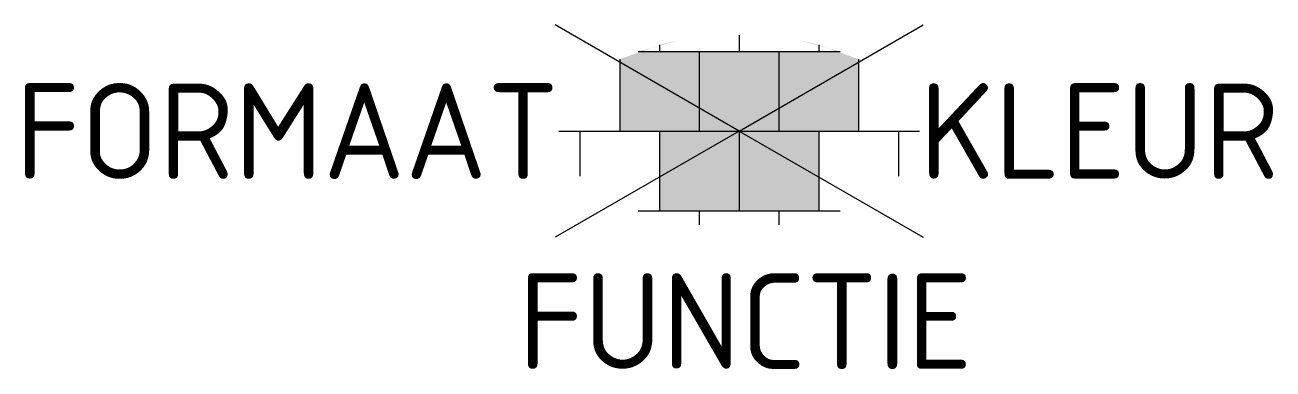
# Model space of a CAD drawing. Extents: x -13.5 to 10.1, y -4.5 to 2.
import ezdxf
from ezdxf.enums import TextEntityAlignment as Align

# ---------------------------------------------------------------- set-up
doc = ezdxf.new("R2010")
doc.units = 0
doc.styles.add('NLCS-ISO', font='NLCS-ISO.ttf')

msp = doc.modelspace()

# ---------------------------------------------------------------- hatches: boundary and pattern name
h = msp.add_hatch(color=254)
h.dxf.hatch_style = 1
edge = h.paths.add_edge_path()
edge.add_line((-0.75, 1.5), (-1.901, 1.5))
edge.add_ellipse((0, 0), major_axis=(3.395, 0), ratio=0.533267, start_angle=124.0497, end_angle=131.5106)
edge.add_line((-2.25, 1.356), (-2.25, 0))
edge.add_line((-2.25, 0), (-0.75, 0))
edge.add_line((-0.75, 0), (-0.75, 1.5))
h.paths.add_polyline_path([(0.75, 1.5), (-0.75, 1.5), (-0.75, 0), (0.75, 0)])
edge = h.paths.add_edge_path()
edge.add_ellipse((0, 0), major_axis=(3.395, 0), ratio=0.533267, start_angle=48.4894, end_angle=55.9503)
edge.add_line((1.901, 1.5), (0.75, 1.5))
edge.add_line((0.75, 1.5), (0.75, 0))
edge.add_line((0.75, 0), (2.25, 0))
edge.add_line((2.25, 0), (2.25, 1.356))
h.paths.add_polyline_path([(1.5, 0), (0.75, 0), (0, 0), (0, -1.5), (1.5, -1.5)])
h.paths.add_polyline_path([(0, 0), (-0.75, 0), (-1.5, 0), (-1.5, -1.5), (0, -1.5)])

# ---------------------------------------------------------------- linework, layer by layer
for p, q in [((0, 0), (-3.464, 2)), ((0, 0), (3.464, 2)), ((0, 1.81), (0, 1.5)), ((-1.901, 1.5), (1.901, 1.5)), ((-1.5, 1.624), (-1.5, 1.5)), ((-0.75, 1.5), (-0.75, 0)), ((0.75, 1.5), (0.75, 0)), ((1.5, 1.624), (1.5, 1.5)), ((-2.25, 1.356), (-2.25, 0)), ((2.25, 1.356), (2.25, 0)), ((0, 0), (-3.464, -2)), ((0, 0), (0, -1.5)), ((0, 0), (3.464, -2)), ((-3.395, 0), (3.395, 0)), ((-3, 0), (-3, -0.847)), ((-1.5, 0), (-1.5, -1.5)), ((1.5, 0), (1.5, -1.5)), ((3, 0), (3, -0.847)), ((-1.901, -1.5), (1.901, -1.5)), ((-0.75, -1.5), (-0.75, -1.766)), ((0.75, -1.5), (0.75, -1.766))]:
    msp.add_line(p, q)

# ---------------------------------------------------------------- texts
at = {"style": 'NLCS-ISO'}
msp.add_attdef('FORMAAT', text='30x30', height=1.8, dxfattribs=at).set_placement((-3.395, 0), align=Align.MIDDLE_RIGHT)
msp.add_attdef('KLEUR', text='G', height=1.8, dxfattribs=at).set_placement((3.395, 0), align=Align.MIDDLE_LEFT)
at = {"style": 'NLCS-ISO', "flags": 1}
msp.add_attdef('FUNCTIE', text='', height=1.8, dxfattribs=at).set_placement((0.116, -3.585), align=Align.MIDDLE_CENTER)

doc.saveas('drawing.dxf')
